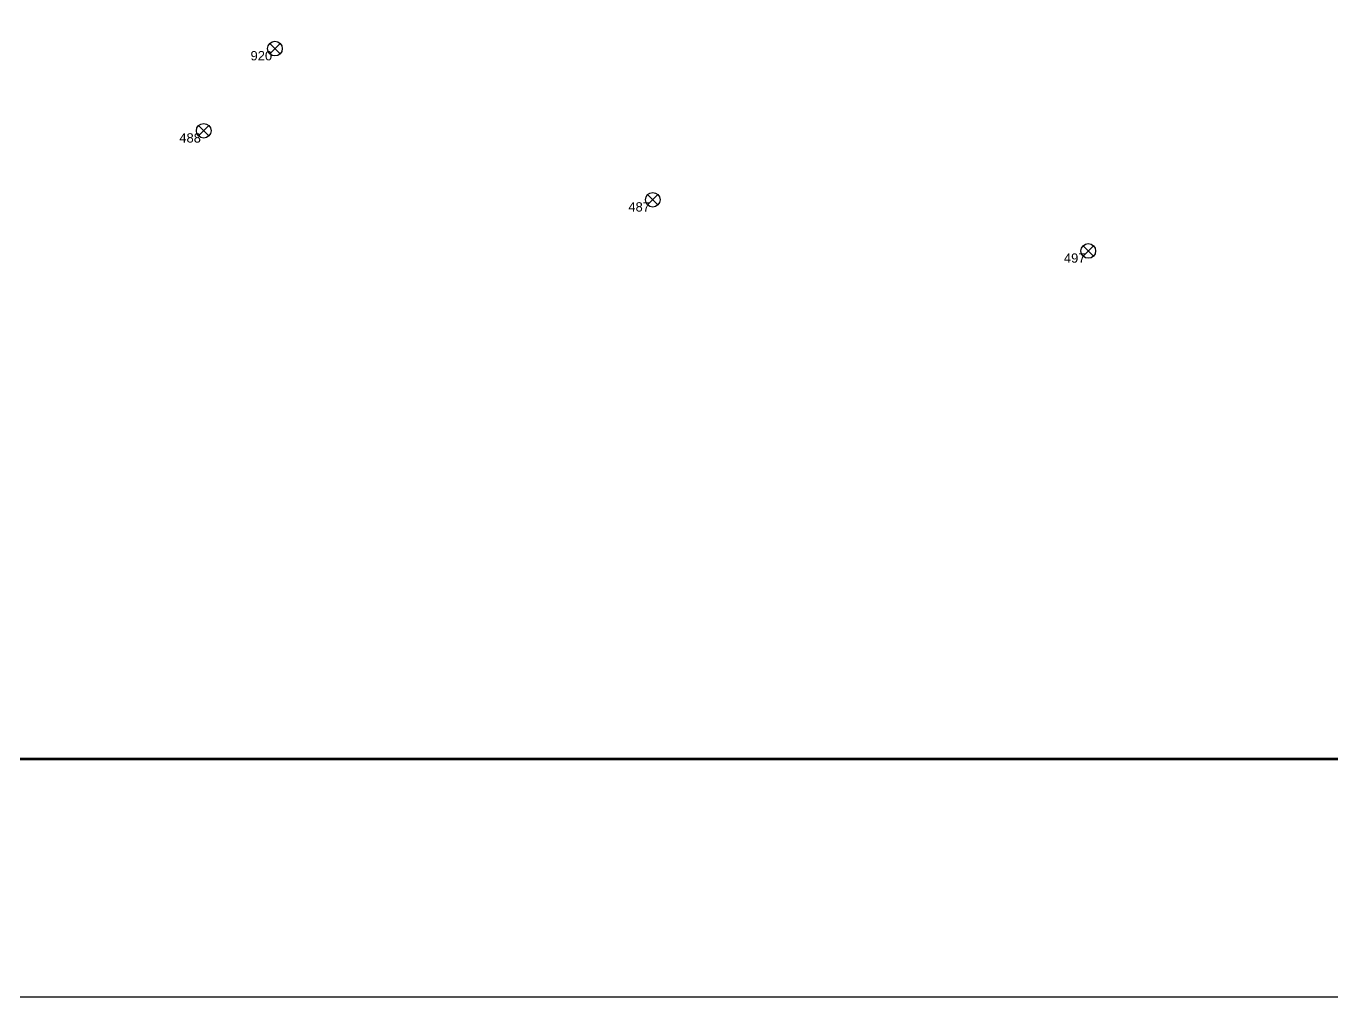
# Model space of a CAD drawing. Header units: millimetres. Extents: x 1508 to 209369, y 3688 to 146097.
# Drawn here: x 95389 to 122098, y 3728 to 23586 of the extents above; entities that cross this region are included whole.
import ezdxf

# ---------------------------------------------------------------- set-up
doc = ezdxf.new("R2010")
doc.units = ezdxf.units.MM
doc.layers.add('CAXA0', color=7, linetype='Continuous', lineweight=70)
for name, color, linetype, true_color in [('Ndc8_NavigationArea', 7, 'Continuous', 0x800080), ('Ndc8_Reflector', 7, 'Continuous', 0x008000), ('Ndc8_ReflectorID', 7, 'Continuous', 0x008000)]:
    doc.layers.add(name, color=color, linetype=linetype, true_color=true_color)
doc.styles.add('Ndc8Style', font='arial.ttf', dxfattribs={"height": 0.2})

msp = doc.modelspace()

# ---------------------------------------------------------------- linework, layer by layer
at = {"layer": 'CAXA0', "linetype": 'Continuous', "lineweight": 70}
msp.add_line((5828, 8596), (194108, 8596), dxfattribs=at)
at = {"layer": 'Ndc8_NavigationArea'}
msp.add_lwpolyline([(1688, 3728), (209369, 3728), (209369, 146097), (1688, 146097)], close=True, dxfattribs=at)
at = {"layer": 'Ndc8_Reflector'}
for p, q in [((100585, 23231), (100373, 23019)), ((100373, 23231), (100585, 23019)), ((99128, 21550), (98916, 21338)), ((98916, 21550), (99128, 21338)), ((108313, 20139), (108101, 19927)), ((108101, 20139), (108313, 19927)), ((117222, 19092), (117010, 18880)), ((117010, 19092), (117222, 18880))]:
    msp.add_line(p, q, dxfattribs=at)
for centre in [(100479, 23125), (99022, 21444), (108207, 20033), (117116, 18986)]:
    msp.add_circle(centre, 150, dxfattribs=at)

# ---------------------------------------------------------------- texts
at = {"layer": 'Ndc8_ReflectorID', "style": 'Ndc8Style'}
for s, p in [('920', (99979, 22885)), ('488', (98522, 21204)), ('487', (107707, 19793)), ('497', (116616, 18746))]:
    msp.add_text(s, height=190, dxfattribs=at).set_placement(p)

doc.saveas('drawing.dxf')
